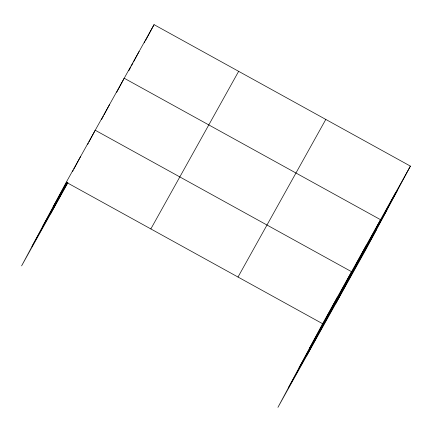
<?xml version="1.0" encoding="UTF-8"?>
<svg xmlns="http://www.w3.org/2000/svg" width="432" height="432" viewBox="0 0 432 432"><rect width="100%" height="100%" fill="white"/><g stroke="black" fill="none" stroke-linecap="round" stroke-linejoin="round"><path stroke-width="0.65" d="M410.4 166.115L322.601 323.719L277.943 407.354L365.742 249.75L410.4 166.115L154.057 24.646L66.258 182.25L21.6 265.885L67.959 182.666M72.598 171.493L73.224 170.321M73.85 169.15L80.741 156.244M50.571 213.872L67.268 182.606M87.712 144.315L88.339 143.143M88.965 141.971L95.229 130.243L351.578 271.712L306.92 355.347M101.574 119.486L103.453 115.965M104.08 114.793L109.717 104.236M116.689 92.308L124.205 78.23L380.549 219.704L335.891 303.334M128.795 70.794L130.675 67.273M131.301 66.101L132.867 63.169M133.493 61.997L139.131 51.44M144.347 42.827L144.974 41.656M145.6 40.484L154.057 24.646M323.935 322.353L337.09 297.718M352.906 270.34L366.061 245.705M382.32 217.544L395.474 192.91M53.104 206.885L66.944 182.034M42.709 226.352L67.171 182.434M31.995 246.413L67.732 182.272M150.849 228.933L238.648 71.329M238.01 277.036L325.804 119.432M309.447 348.354L397.246 190.75M299.052 367.826L386.851 210.222M288.344 387.887L376.142 230.278M66.258 182.25L322.601 323.719"/></g></svg>
